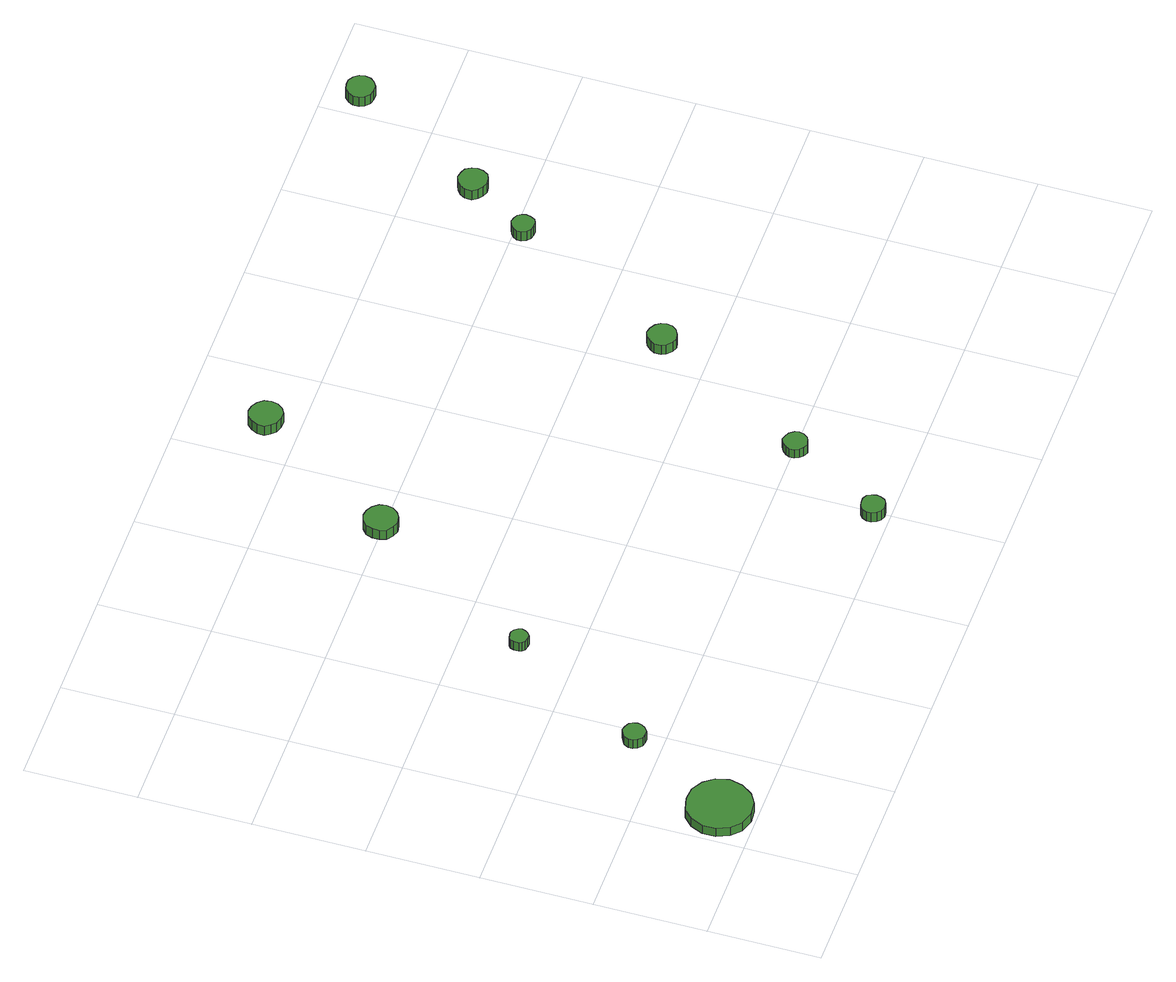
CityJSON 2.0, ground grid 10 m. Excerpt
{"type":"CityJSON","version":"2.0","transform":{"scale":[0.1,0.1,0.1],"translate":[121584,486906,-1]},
"CityObjects":{
"tree1":{"type":"SolitaryVegetationObject","attributes":{"function":"something"},"geometry":[{"type":"MultiSurface","lod":"1","boundaries":[[[0,1,2,3,4,5,6,7,8,9,10,11,12,13,14]],[[15,16,17,18,19,20,21,22,23,24,25,26,27,28,29]],[[0,29,28,1]],[[1,28,27,2]],[[2,27,26,3]],[[3,26,25,4]],[[4,25,24,5]],[[5,24,23,6]],[[6,23,22,7]],[[7,22,21,8]],[[8,21,20,9]],[[9,20,19,10]],[[10,19,18,11]],[[11,18,17,12]],[[12,17,16,13]],[[13,16,15,14]],[[14,15,29,0]]]}]},
"tree2":{"type":"SolitaryVegetationObject","attributes":{"function":"something"},"geometry":[{"type":"MultiSurface","lod":"1","boundaries":[[[30,31,32,33,34,35,36,37,38,39,40,41,42,43,44]],[[45,46,47,48,49,50,51,52,53,54,55,56,57,58,59]],[[30,59,58,31]],[[31,58,57,32]],[[32,57,56,33]],[[33,56,55,34]],[[34,55,54,35]],[[35,54,53,36]],[[36,53,52,37]],[[37,52,51,38]],[[38,51,50,39]],[[39,50,49,40]],[[40,49,48,41]],[[41,48,47,42]],[[42,47,46,43]],[[43,46,45,44]],[[44,45,59,30]]]}]},
"tree3":{"type":"SolitaryVegetationObject","attributes":{"function":"something"},"geometry":[{"type":"MultiSurface","lod":"1","boundaries":[[[60,61,62,63,64,65,66,67,68,69,70,71,72,73,74]],[[75,76,77,78,79,80,81,82,83,84,85,86,87,88,89]],[[60,89,88,61]],[[61,88,87,62]],[[62,87,86,63]],[[63,86,85,64]],[[64,85,84,65]],[[65,84,83,66]],[[66,83,82,67]],[[67,82,81,68]],[[68,81,80,69]],[[69,80,79,70]],[[70,79,78,71]],[[71,78,77,72]],[[72,77,76,73]],[[73,76,75,74]],[[74,75,89,60]]]}]},
"tree4":{"type":"SolitaryVegetationObject","attributes":{"function":"something"},"geometry":[{"type":"MultiSurface","lod":"1","boundaries":[[[90,91,92,93,94,95,96,97,98,99,100,101,102,103,104]],[[105,106,107,108,109,110,111,112,113,114,115,116,117,118,119]],[[90,119,118,91]],[[91,118,117,92]],[[92,117,116,93]],[[93,116,115,94]],[[94,115,114,95]],[[95,114,113,96]],[[96,113,112,97]],[[97,112,111,98]],[[98,111,110,99]],[[99,110,109,100]],[[100,109,108,101]],[[101,108,107,102]],[[102,107,106,103]],[[103,106,105,104]],[[104,105,119,90]]]}]},
"tree5":{"type":"SolitaryVegetationObject","attributes":{"function":"something"},"geometry":[{"type":"MultiSurface","lod":"1","boundaries":[[[120,121,122,123,124,125,126,127,128,129,130,131,132,133,134]],[[135,136,137,138,139,140,141,142,143,144,145,146,147,148,149]],[[120,149,148,121]],[[121,148,147,122]],[[122,147,146,123]],[[123,146,145,124]],[[124,145,144,125]],[[125,144,143,126]],[[126,143,142,127]],[[127,142,141,128]],[[128,141,140,129]],[[129,140,139,130]],[[130,139,138,131]],[[131,138,137,132]],[[132,137,136,133]],[[133,136,135,134]],[[134,135,149,120]]]}]},
"tree6":{"type":"SolitaryVegetationObject","attributes":{"function":"something"},"geometry":[{"type":"MultiSurface","lod":"1","boundaries":[[[150,151,152,153,154,155,156,157,158,159,160,161,162,163,164]],[[165,166,167,168,169,170,171,172,173,174,175,176,177,178,179]],[[150,179,178,151]],[[151,178,177,152]],[[152,177,176,153]],[[153,176,175,154]],[[154,175,174,155]],[[155,174,173,156]],[[156,173,172,157]],[[157,172,171,158]],[[158,171,170,159]],[[159,170,169,160]],[[160,169,168,161]],[[161,168,167,162]],[[162,167,166,163]],[[163,166,165,164]],[[164,165,179,150]]]}]},
"tree7":{"type":"SolitaryVegetationObject","attributes":{"function":"something"},"geometry":[{"type":"MultiSurface","lod":"1","boundaries":[[[180,181,182,183,184,185,186,187,188,189,190,191,192,193,194]],[[195,196,197,198,199,200,201,202,203,204,205,206,207,208,209]],[[180,209,208,181]],[[181,208,207,182]],[[182,207,206,183]],[[183,206,205,184]],[[184,205,204,185]],[[185,204,203,186]],[[186,203,202,187]],[[187,202,201,188]],[[188,201,200,189]],[[189,200,199,190]],[[190,199,198,191]],[[191,198,197,192]],[[192,197,196,193]],[[193,196,195,194]],[[194,195,209,180]]]}]},
"tree8":{"type":"SolitaryVegetationObject","attributes":{"function":"something"},"geometry":[{"type":"MultiSurface","lod":"1","boundaries":[[[210,211,212,213,214,215,216,217,218,219,220,221,222,223,224]],[[225,226,227,228,229,230,231,232,233,234,235,236,237,238,239]],[[210,239,238,211]],[[211,238,237,212]],[[212,237,236,213]],[[213,236,235,214]],[[214,235,234,215]],[[215,234,233,216]],[[216,233,232,217]],[[217,232,231,218]],[[218,231,230,219]],[[219,230,229,220]],[[220,229,228,221]],[[221,228,227,222]],[[222,227,226,223]],[[223,226,225,224]],[[224,225,239,210]]]}]},
"tree9":{"type":"SolitaryVegetationObject","attributes":{"function":"something"},"geometry":[{"type":"MultiSurface","lod":"1","boundaries":[[[240,241,242,243,244,245,246,247,248,249,250,251,252,253,254]],[[255,256,257,258,259,260,261,262,263,264,265,266,267,268,269]],[[240,269,268,241]],[[241,268,267,242]],[[242,267,266,243]],[[243,266,265,244]],[[244,265,264,245]],[[245,264,263,246]],[[246,263,262,247]],[[247,262,261,248]],[[248,261,260,249]],[[249,260,259,250]],[[250,259,258,251]],[[251,258,257,252]],[[252,257,256,253]],[[253,256,255,254]],[[254,255,269,240]]]}]},
"tree10":{"type":"SolitaryVegetationObject","attributes":{"function":"something"},"geometry":[{"type":"MultiSurface","lod":"1","boundaries":[[[270,271,272,273,274,275,276,277,278,279,280,281,282,283,284]],[[285,286,287,288,289,290,291,292,293,294,295,296,297,298,299]],[[270,299,298,271]],[[271,298,297,272]],[[272,297,296,273]],[[273,296,295,274]],[[274,295,294,275]],[[275,294,293,276]],[[276,293,292,277]],[[277,292,291,278]],[[278,291,290,279]],[[279,290,289,280]],[[280,289,288,281]],[[281,288,287,282]],[[282,287,286,283]],[[283,286,285,284]],[[284,285,299,270]]]}]},
"tree11":{"type":"SolitaryVegetationObject","attributes":{"function":"something"},"geometry":[{"type":"MultiSurface","lod":"1","boundaries":[[[300,301,302,303,304,305,306,307,308,309,310,311,312,313,314]],[[315,316,317,318,319,320,321,322,323,324,325,326,327,328,329]],[[300,329,328,301]],[[301,328,327,302]],[[302,327,326,303]],[[303,326,325,304]],[[304,325,324,305]],[[305,324,323,306]],[[306,323,322,307]],[[307,322,321,308]],[[308,321,320,309]],[[309,320,319,310]],[[310,319,318,311]],[[311,318,317,312]],[[312,317,316,313]],[[313,316,315,314]],[[314,315,329,300]]]}]}
},
"vertices":[
[63,33,16],[60,45,16],[53,54,16],[43,60,16],[31,61,16],[19,58,16],[11,50,16],[6,39,16],[6,27,16],[11,16,16],[19,8,16],[31,4,16],[43,5,16],[53,11,16],[60,21,16],[60,21,6],[53,11,6],[43,5,6],[31,4,6],[19,8,6],[11,16,6],[6,27,6],[6,39,6],[11,50,6],[19,58,6],[31,61,6],[43,60,6],[53,54,6],[60,45,6],[63,33,6],
[101,126,16],[100,130,16],[98,133,16],[94,135,16],[90,136,16],[86,134,16],[83,132,16],[81,128,16],[81,124,16],[83,120,16],[86,117,16],[90,116,16],[94,116,16],[98,119,16],[100,122,16],[100,122,6],[98,119,6],[94,116,6],[90,116,6],[86,117,6],[83,120,6],[81,124,6],[81,128,6],[83,132,6],[86,134,6],[90,136,6],[94,135,6],[98,133,6],[100,130,6],[101,126,6],
[174,251,16],[173,254,16],[171,257,16],[168,259,16],[165,259,16],[161,258,16],[159,256,16],[158,253,16],[158,249,16],[159,246,16],[161,244,16],[165,243,16],[168,243,16],[171,245,16],[173,248,16],[173,248,6],[171,245,6],[168,243,6],[165,243,6],[161,244,6],[159,246,6],[158,249,6],[158,253,6],[159,256,6],[161,258,6],[165,259,6],[168,259,6],[171,257,6],[173,254,6],[174,251,6],
[273,402,17],[272,408,17],[268,413,17],[263,416,17],[257,417,17],[251,415,17],[246,411,17],[244,405,17],[244,399,17],[246,393,17],[251,389,17],[257,387,17],[263,388,17],[268,391,17],[272,396,17],[272,396,6],[268,391,6],[263,388,6],[257,387,6],[251,389,6],[246,393,6],[244,399,6],[244,405,6],[246,411,6],[251,415,6],[257,417,6],[263,416,6],[268,413,6],[272,408,6],[273,402,6],
[410,16,17],[409,20,17],[407,24,17],[403,26,17],[398,26,17],[394,25,17],[391,22,17],[389,18,17],[389,14,17],[391,10,17],[394,7,17],[398,5,17],[403,6,17],[407,8,17],[409,12,17],[409,12,6],[407,8,6],[403,6,6],[398,5,6],[394,7,6],[391,10,6],[389,14,6],[389,18,6],[391,22,6],[394,25,6],[398,26,6],[403,26,6],[407,24,6],[409,20,6],[410,16,6],
[460,100,16],[459,104,16],[456,108,16],[452,110,16],[448,111,16],[444,109,16],[441,106,16],[439,102,16],[439,98,16],[441,94,16],[444,91,16],[448,89,16],[452,90,16],[456,92,16],[459,96,16],[459,96,6],[456,92,6],[452,90,6],[448,89,6],[444,91,6],[441,94,6],[439,98,6],[439,102,6],[441,106,6],[444,109,6],[448,111,6],[452,110,6],[456,108,6],[459,104,6],[460,100,6],
[357,530,17],[356,536,17],[352,541,17],[347,544,17],[341,545,17],[335,543,17],[331,539,17],[328,533,17],[328,527,17],[331,522,17],[335,518,17],[341,516,17],[347,516,17],[352,519,17],[356,524,17],[356,524,6],[352,519,6],[347,516,6],[341,516,6],[335,518,6],[331,522,6],[328,527,6],[328,533,6],[331,539,6],[335,543,6],[341,545,6],[347,544,6],[352,541,6],[356,536,6],[357,530,6],
[543,243,17],[542,248,17],[539,252,17],[534,255,17],[529,256,17],[524,254,17],[520,250,17],[518,246,17],[518,240,17],[520,236,17],[524,232,17],[529,230,17],[534,231,17],[539,234,17],[542,238,17],[542,238,6],[539,234,6],[534,231,6],[529,230,6],[524,232,6],[520,236,6],[518,240,6],[518,246,6],[520,250,6],[524,254,6],[529,256,6],[534,255,6],[539,252,6],[542,248,6],[543,243,6],
[626,393,17],[625,397,17],[623,400,17],[619,402,17],[615,403,17],[611,401,17],[608,399,17],[606,395,17],[606,391,17],[608,387,17],[611,384,17],[615,383,17],[619,383,17],[623,385,17],[625,389,17],[625,389,6],[623,385,6],[619,383,6],[615,383,6],[611,384,6],[608,387,6],[606,391,6],[606,395,6],[608,399,6],[611,401,6],[615,403,6],[619,402,6],[623,400,6],[625,397,6],[626,393,6],
[664,448,17],[663,453,17],[660,458,17],[655,460,17],[650,461,17],[645,459,17],[641,456,17],[638,451,17],[638,445,17],[641,440,17],[645,437,17],[650,435,17],[655,436,17],[660,438,17],[663,443,17],[663,443,6],[660,438,6],[655,436,6],[650,435,6],[645,437,6],[641,440,6],[638,445,6],[638,451,6],[641,456,6],[645,459,6],[650,461,6],[655,460,6],[660,458,6],[663,453,6],[664,448,6],
[736,570,17],[735,575,17],[732,579,17],[727,582,17],[722,582,17],[717,581,17],[713,577,17],[711,573,17],[711,567,17],[713,563,17],[717,559,17],[722,558,17],[727,558,17],[732,561,17],[735,565,17],[735,565,6],[732,561,6],[727,558,6],[722,558,6],[717,559,6],[713,563,6],[711,567,6],[711,573,6],[713,577,6],[717,581,6],[722,582,6],[727,582,6],[732,579,6],[735,575,6],[736,570,6]
]}
